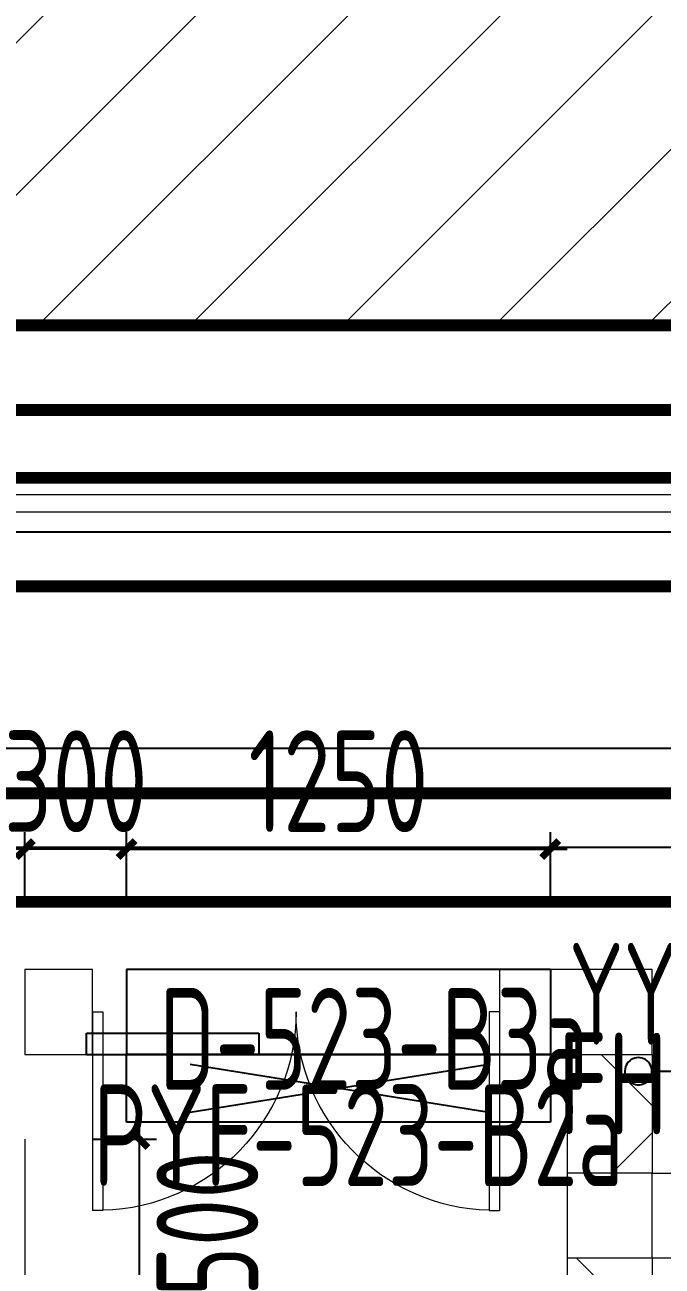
# Model space of a CAD drawing. Extents: x 4 to 13611208, y -605838 to 574722.
# Drawn here: x 13449972 to 13451852, y -5485 to -1824 of the extents above; entities that cross this region are included whole.
import ezdxf

# ---------------------------------------------------------------- set-up
doc = ezdxf.new("R2010")
doc.units = 0
doc.header["$LTSCALE"] = 1000
doc.header["$MEASUREMENT"] = 0
doc.linetypes.add('CENTER2', pattern=[28.575, 19.05, -3.175, 3.175, -3.175])
doc.linetypes.add('DASH', pattern=[0.35, 0.25, -0.1])
for name, color, linetype in [('DUCT-D-P标注', 7, 'Continuous'), ('DUCT-D-P阀门', 7, 'Continuous'), ('DUCT-K-P中心线', 5, 'CENTER2'), ('DUCT-K-P管', 191, 'Continuous'), ('DUCT-K-S中心线', 5, 'CENTER2'), ('DUCT-K-S管', 40, 'Continuous'), ('DUCT-X-P标注', 7, 'Continuous'), ('DUCT-X-S标注', 7, 'Continuous'), ('DUCT-X-S风口', 7, 'Continuous'), ('SDF-标注', 7, 'Continuous')]:
    doc.layers.add(name, color=color, linetype=linetype)
doc.layers.add('SDF-风管', color=3, linetype='Continuous', lineweight=20)
doc.layers.add('建筑底图', color=8, linetype='Continuous', lineweight=13)
doc.styles.add('67', font='gbenor.shx', dxfattribs={"width": 0.7, "bigfont": 'hztxt.shx'})
doc.styles.add('du', font='gbenor.shx', dxfattribs={"width": 0.8, "bigfont": 'hztxt.shx'})
doc.dimstyles.new('67', dxfattribs={"dimscale": 100, "dimtxt": 3, "dimasz": 0.5, "dimexe": 0.5, "dimexo": 2, "dimgap": 0.5, "dimtad": 2, "dimdec": 0, "dimrnd": 5, "dimzin": 0, "dimdsep": 46, "dimtxsty": 'du', "dimblk": 'ARCHTICK', "dimcen": 0, "dimdle": 0.5, "dimclrd": 256, "dimclre": 256, "dimclrt": 256, "dimazin": 0, "dimtfac": 1, "dimtdec": 0, "dimtix": 1, "dimtmove": 2, "dimatfit": 3, "dimfxl": 100, "dimtolj": 1, "dimtzin": 0, "dimlwd": -1, "dimlwe": -1, "dimarcsym": 0})
pattern_1 = [(45, (0, 0), (-336.759605, 336.759605), []), (135, (0, 0), (-336.759605, -336.759605), [])]

# ---------------------------------------------------------------- blocks, each defined once
blk = doc.blocks.new('$DorLib2D$00000002')
for p, q in [((-0.5, 0), (-0.5, 0.4875)), ((-0.475, 0.4875), (-0.5, 0.4875)), ((-0.475, 0), (-0.475, 0.4875)), ((0.475, 0), (0.475, 0.4875)), ((0.475, 0.4875), (0.5, 0.4875)), ((0.5, 0), (0.5, 0.4875)), ((-0.5, 0), (-0.475, 0)), ((0.5, 0), (0.475, 0))]:
    blk.add_line(p, q)
at = {"lineweight": 13}
for centre, start, end in [((-0.4875, 0), 0, 88.5307), ((0.4875, 0), 91.4693, 180)]:
    blk.add_arc(centre, 0.4875, start, end, dxfattribs=at)
blk = doc.blocks.new('_FZH')
blk.add_lwpolyline([(-0.5, -0.5), (0.5, -0.5), (0.5, 0.5), (-0.5, 0.5)], close=True)
blk = doc.blocks.new('_ArchTick')
at = {"color": 0, "linetype": 'ByBlock', "const_width": 0.4}
blk.add_lwpolyline([(-0.5, -0.5), (0.5, 0.5)], dxfattribs=at)
blk = doc.blocks.new('*D153')
at = {"layer": 'DUCT-X-S标注', "transparency": 16777216}
for p, q in [((13450310.7, -5660.3), (13450310.7, -5060.3)), ((13450172.4, -5110.3), (13450360.7, -5110.3)), ((13450172.4, -5610.3), (13450360.7, -5610.3))]:
    blk.add_line(p, q, dxfattribs=at)
at = {"layer": 'DUCT-X-S标注', "transparency": 16777216, "xscale": 50, "yscale": 50, "zscale": 50}
for p, rotation in [((13450310.7, -5110.3), 90), ((13450310.7, -5610.3), 270)]:
    blk.add_blockref('_ArchTick', p, dxfattribs=dict(at, rotation=rotation))
at = {"layer": 'DUCT-X-S标注', "transparency": 16777216, "insert": (13450510.7, -5360.3), "char_height": 300, "attachment_point": 5, "rotation": 90, "style": 'du'}
blk.add_mtext('\\A1;500', dxfattribs=at)
blk = doc.blocks.new('yyf')
for p, q in [((1942862, -228198.5), (1942862, -229566.8)), ((1942862, -228198.5), (1942924.5, -228198.5)), ((1942924.5, -228198.5), (1942924.5, -228707.4)), ((1942662, -228316.8), (1942862, -228316.8)), ((1942662, -229566.8), (1942662, -228316.8)), ((1942862, -229566.8), (1942862, -228316.8)), ((1943112, -228316.8), (1942862, -228316.8)), ((1943112, -229566.8), (1943112, -228316.8)), ((1942691.9, -229379.2), (1942832.1, -228504.4)), ((1942692, -228504.3), (1942832, -229379.3)), ((1942924.5, -228707.4), (1942862, -228707.4)), ((1942862, -229566.8), (1942662, -229566.8)), ((1943112, -229566.8), (1942862, -229566.8))]:
    blk.add_line(p, q)
blk = doc.blocks.new('*D1065')
at = {"layer": 'DUCT-X-S标注', "transparency": 16777216}
for p, q in [((13450272.4, -4410.3), (13450272.4, -4205)), ((13451522.4, -4410.3), (13451522.4, -4205)), ((13450222.4, -4255), (13451572.4, -4255))]:
    blk.add_line(p, q, dxfattribs=at)
at = {"layer": 'DUCT-X-S标注', "transparency": 16777216, "xscale": 50, "yscale": 50, "zscale": 50, "rotation": 180}
blk.add_blockref('_ArchTick', (13450272.4, -4255), dxfattribs=at)
at = {"layer": 'DUCT-X-S标注', "transparency": 16777216, "xscale": 50, "yscale": 50, "zscale": 50}
blk.add_blockref('_ArchTick', (13451522.4, -4255), dxfattribs=at)
at = {"layer": 'DUCT-X-S标注', "transparency": 16777216, "insert": (13450897.4, -4055), "char_height": 300, "attachment_point": 5, "style": 'du'}
blk.add_mtext('\\A1;1250', dxfattribs=at)
blk = doc.blocks.new('*D1573')
at = {"layer": 'DUCT-X-S标注', "transparency": 16777216}
for p, q in [((13449972.4, -4410.3), (13449972.4, -4205)), ((13450272.4, -4410.3), (13450272.4, -4205)), ((13449972.4, -4255), (13449922.4, -4255)), ((13450272.4, -4255), (13449972.4, -4255)), ((13450272.4, -4255), (13450322.4, -4255))]:
    blk.add_line(p, q, dxfattribs=at)
at = {"layer": 'DUCT-X-S标注', "transparency": 16777216, "xscale": 50, "yscale": 50, "zscale": 50}
blk.add_blockref('_ArchTick', (13449972.4, -4255), dxfattribs=at)
at = {"layer": 'DUCT-X-S标注', "transparency": 16777216, "xscale": 50, "yscale": 50, "zscale": 50, "rotation": 180}
blk.add_blockref('_ArchTick', (13450272.4, -4255), dxfattribs=at)
at = {"layer": 'DUCT-X-S标注', "transparency": 16777216, "insert": (13450122.4, -4055), "char_height": 300, "attachment_point": 5, "style": 'du'}
blk.add_mtext('\\A1;300', dxfattribs=at)

msp = doc.modelspace()

# ---------------------------------------------------------------- hatches: boundary and pattern name
at = {"layer": '建筑底图', "linetype": 'DASH'}
h = msp.add_hatch(dxfattribs=at)
h.set_pattern_fill('ANSI31', color=8, scale=200, style=0)
h.set_pattern_definition([(45, (793255.26, 9e-08), (-224.506403, 224.506403), [])])
h.paths.add_polyline_path([(13310147.4, 139.7), (13455372.4, 139.7), (13455372.4, -2710.3), (13310147.4, -2710.3)])
h = msp.add_hatch(dxfattribs=at)
h.set_pattern_fill('ANSI31', color=8, scale=200, style=0)
h.set_pattern_definition([(45, (793255.26, 9e-08), (-224.506403, 224.506403), [])])
h.paths.add_polyline_path([(13310147.4, 139.7), (13455372.4, 139.7), (13455372.4, -2710.3), (13310147.4, -2710.3)])
at = {"layer": '建筑底图'}
h = msp.add_hatch(dxfattribs=at)
h.set_pattern_fill('ANSI37', color=8, scale=300, style=0)
h.set_pattern_definition(pattern_1)
h.paths.add_polyline_path([(13451572.4, -5210.3), (13451822.4, -5210.3), (13451822.4, -4860.3), (13451572.4, -4860.3)])
h = msp.add_hatch(dxfattribs=at)
h.set_pattern_fill('ANSI37', color=8, scale=300, style=0)
h.set_pattern_definition(pattern_1)
h.paths.add_polyline_path([(13455372.4, -5460.3), (13455372.4, -5210.3), (13455497.4, -5210.3), (13451822.4, -5210.3), (13451822.4, -5460.3)])
h = msp.add_hatch(dxfattribs=at)
h.set_pattern_fill('ANSI37', color=8, scale=300, style=0)
h.set_pattern_definition(pattern_1)
h.paths.add_polyline_path([(13451572.4, -8560.3), (13451822.4, -8560.3), (13451822.4, -5460.3), (13451572.4, -5460.3)])

# ---------------------------------------------------------------- linework, layer by layer
at = {"layer": 'DUCT-D-P标注'}
msp.add_lwpolyline([(13452121.1, -3957.9), (13449488.3, -3957.9)], dxfattribs=at)
at = {"layer": 'DUCT-D-P阀门'}
for p, q in [((13451742.7, -4902.9), (13451742.1, -4908.5)), ((13451744.1, -4897.5), (13451742.7, -4902.9)), ((13451746.1, -4892.3), (13451744.1, -4897.5)), ((13451748.9, -4887.5), (13451746.1, -4892.3)), ((13451752.4, -4883.1), (13451748.9, -4887.5)), ((13451756.4, -4879.2), (13451752.4, -4883.1)), ((13451760.9, -4875.9), (13451756.4, -4879.2)), ((13451765.8, -4873.3), (13451760.9, -4875.9)), ((13451771.1, -4871.4), (13451765.8, -4873.3)), ((13451776.5, -4870.3), (13451771.1, -4871.4)), ((13451782.1, -4869.9), (13451776.5, -4870.3)), ((13451787.7, -4870.3), (13451782.1, -4869.9)), ((13451793.1, -4871.4), (13451787.7, -4870.3)), ((13451798.4, -4873.3), (13451793.1, -4871.4)), ((13451803.3, -4875.9), (13451798.4, -4873.3)), ((13451807.8, -4879.2), (13451803.3, -4875.9)), ((13451811.8, -4883.1), (13451807.8, -4879.2)), ((13451815.3, -4887.5), (13451811.8, -4883.1)), ((13451818.1, -4892.3), (13451815.3, -4887.5)), ((13451820.1, -4897.5), (13451818.1, -4892.3)), ((13451821.5, -4902.9), (13451820.1, -4897.5)), ((13451822.1, -4908.5), (13451821.5, -4902.9)), ((13451742.1, -4908.5), (13451742.3, -4914)), ((13451742.3, -4914), (13451743.3, -4919.5)), ((13451743.3, -4919.5), (13451745, -4924.8)), ((13451745, -4924.8), (13451747.5, -4929.9)), ((13451747.5, -4929.9), (13451750.6, -4934.5)), ((13451750.6, -4934.5), (13451754.3, -4938.6)), ((13451754.3, -4938.6), (13451758.6, -4942.2)), ((13451805.6, -4942.2), (13451809.9, -4938.6)), ((13451809.9, -4938.6), (13451813.6, -4934.5)), ((13451813.6, -4934.5), (13451816.7, -4929.9)), ((13451816.7, -4929.9), (13451819.2, -4924.8)), ((13451819.2, -4924.8), (13451820.9, -4919.5)), ((13451820.9, -4919.5), (13451821.9, -4914)), ((13451821.9, -4914), (13451822.1, -4908.5)), ((13451822.1, -4909.9), (13451922.1, -4909.9)), ((13451758.6, -4942.2), (13451763.3, -4945.2)), ((13451763.3, -4945.2), (13451768.4, -4947.5)), ((13451768.4, -4947.5), (13451773.8, -4949)), ((13451773.8, -4949), (13451779.3, -4949.8)), ((13451779.3, -4949.8), (13451784.9, -4949.8)), ((13451784.9, -4949.8), (13451790.4, -4949)), ((13451790.4, -4949), (13451795.8, -4947.5)), ((13451795.8, -4947.5), (13451800.9, -4945.2)), ((13451800.9, -4945.2), (13451805.6, -4942.2))]:
    msp.add_line(p, q, dxfattribs=at)
at = {"layer": 'DUCT-K-P中心线'}
msp.add_line((13456252.4, -4250.3), (13443932.6, -4250.3), dxfattribs=at)
at = {"layer": 'DUCT-K-P管', "const_width": 35}
for points in [[(13456252.4, -4090.3), (13443932.6, -4090.3)], [(13443932.6, -4410.3), (13456252.4, -4410.3)]]:
    msp.add_lwpolyline(points, dxfattribs=at)
at = {"layer": 'DUCT-K-S中心线'}
msp.add_line((13458452.2, -3320.3), (13443272.6, -3320.3), dxfattribs=at)
at = {"layer": 'DUCT-K-S管', "const_width": 35}
for points in [[(13458452.2, -3160.3), (13443272.6, -3160.3)], [(13443272.6, -3480.3), (13458452.2, -3480.3)]]:
    msp.add_lwpolyline(points, dxfattribs=at)
at = {"layer": 'SDF-风管', "const_width": 35, "elevation": 4115}
msp.add_lwpolyline([(13431747.5, -2710.3), (13451922.1, -2710.3)], dxfattribs=at)
at = {"layer": 'SDF-风管', "const_width": 35}
msp.add_lwpolyline([(13431747.5, -2960.3), (13451922.1, -2960.3)], dxfattribs=at)
at = {"layer": '建筑底图', "color": 8, "linetype": 'DASH'}
for p, q in [((13270997.4, -2710.3), (13455372.4, -2710.3)), ((13270997.4, -2960.3), (13455622.4, -2960.3))]:
    msp.add_line(p, q, dxfattribs=at)
at = {"layer": '建筑底图', "color": 8}
for p, q in [((13466597.4, -3210.3), (13443897.4, -3210.3)), ((13451572.4, -4860.3), (13451572.4, -5210.3)), ((13451822.4, -4860.3), (13451822.4, -5210.3)), ((13449972.4, -5110.3), (13449972.4, -6910.3)), ((13451822.4, -5210.3), (13455372.4, -5210.3)), ((13451572.4, -5460.3), (13451572.4, -8560.3)), ((13451822.4, -5460.3), (13455372.4, -5460.3)), ((13451822.4, -5460.3), (13451822.4, -8560.3))]:
    msp.add_line(p, q, dxfattribs=at)
at = {"layer": '建筑底图', "color": 8, "linetype": 'Continuous'}
msp.add_line((13443847.4, -3260.3), (13465547.4, -3260.3), dxfattribs=at)

# ---------------------------------------------------------------- block references
at = {"layer": 'DUCT-X-S风口', "rotation": 90}
msp.add_blockref('yyf', (13221955.6, -1947722.3), dxfattribs=at)
at = {"layer": '建筑底图', "color": 8}
for p, xscale, yscale, zscale in [((13450072.4, -4735.3), 200.0000065285712, 249.9999988743803, 249.9999988743803), ((13451597.4, -4735.3), 449.9999946393073, 250.0000018771389, 250.0000018771389), ((13451697.4, -5335.3), 250.0000016670674, 250.0000016670674, 250.0000016670674)]:
    msp.add_blockref('_FZH', p, dxfattribs=dict(at, xscale=xscale, yscale=yscale, zscale=zscale))
at = {"layer": '建筑底图', "color": 8, "xscale": 1200, "yscale": -1200, "zscale": 1200, "rotation": 359.9999997610899}
msp.add_blockref('$DorLib2D$00000002', (13450772.4, -4735.3), dxfattribs=at)

# ---------------------------------------------------------------- texts
at = {"layer": 'DUCT-X-P标注', "style": 'du'}
for s, width, p in [('YYF-B303', 0.7, (13451577.3, -4831.6, 2020)), ('FHF-B305', 0.8, (13451544.7, -5096))]:
    msp.add_text(s, height=300, dxfattribs=dict(at, width=width)).set_placement(p)
at = {"layer": 'SDF-标注', "style": '67', "width": 0.75}
for s, p in [('D-523-B3a', (13450369, -4964.4, 4159.3)), ('PYF-523-B2a', (13450174.5, -5248.9, 4159.3))]:
    msp.add_text(s, height=300, dxfattribs=at).set_placement(p)

# ---------------------------------------------------------------- dimensions: what is measured, and where the dimension line sits
at = {"layer": 'DUCT-X-S标注', "color": 4}
for base, p2, picture, middle in [((13449972.4, -4255), (13449972.4, -4610.3), '*D1573', (13450122.4, -4055)), ((13451522.4, -4255), (13451522.4, -4610.3), '*D1065', (13450897.4, -4055))]:
    dim = msp.add_linear_dim(base=base, p1=(13450272.4, -4610.3), p2=p2, dimstyle='67', dxfattribs=at)
    dim.commit()
    dim.dimension.update_dxf_attribs({"geometry": picture, "text_midpoint": middle})
dim = msp.add_linear_dim(base=(13450310.7, -5110.3), p1=(13449972.4, -5610.3), p2=(13449972.4, -5110.3), angle=90, dimstyle='67', dxfattribs=at)
dim.commit()
dim.dimension.update_dxf_attribs({"geometry": '*D153', "text_midpoint": (13450510.7, -5360.3)})

doc.saveas('drawing.dxf')
